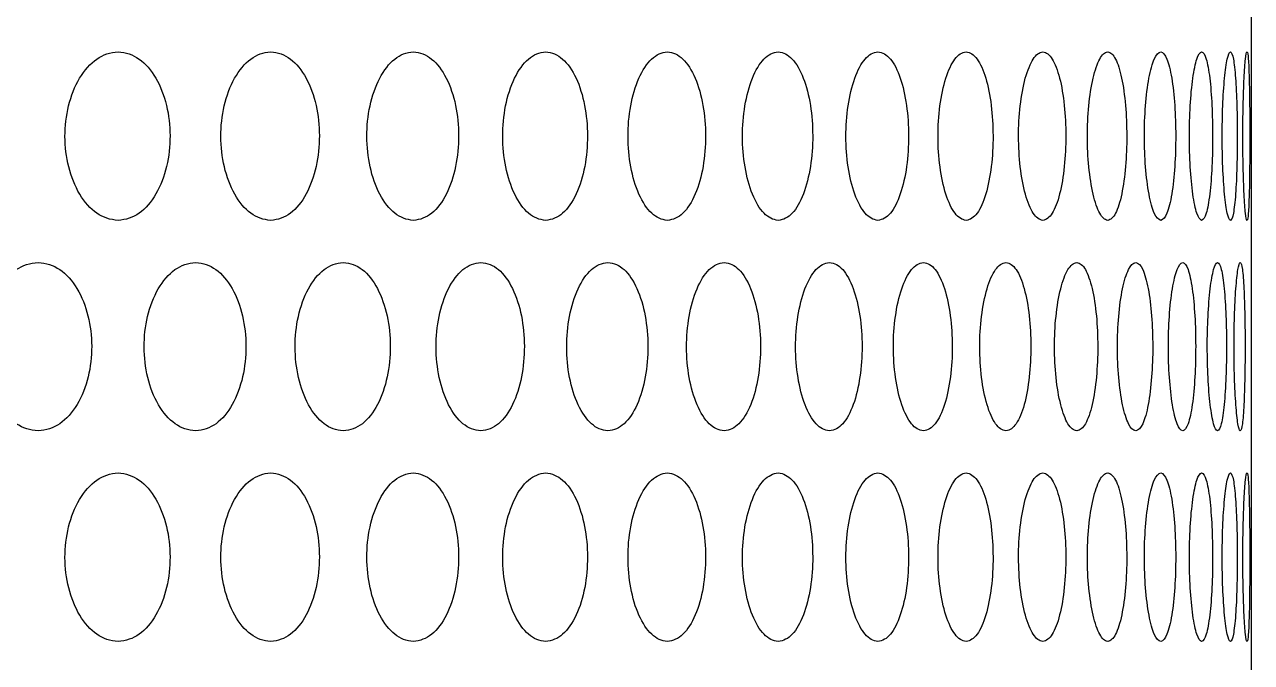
# Model space of a CAD drawing. Header units: millimetres. Extents: x 750 to 8479, y 2174 to 4333.
# Drawn here: x 1469.1 to 1527.4, y 2744.1 to 2774.4 of the extents above; entities that cross this region are included whole.
import ezdxf

# ---------------------------------------------------------------- set-up
doc = ezdxf.new("R2010")
doc.units = ezdxf.units.MM
doc.header["$LTSCALE"] = 153.67
doc.layers.get('0').update_dxf_attribs({"linetype": 'CONTINUOUS'})
doc.layers.add('02___PRT_ALL_AXES', color=7, linetype='CONTINUOUS')

msp = doc.modelspace()

# ---------------------------------------------------------------- linework, layer by layer
at = {"color": 0, "linetype": 'Continuous'}
for p, q in [((1527.40228, 3065.06162), (1527.40228, 2622.77021)), ((1527.41179, 2622.77021), (1527.41179, 3065.06162))]:
    msp.add_line(p, q, dxfattribs=at)
at = {"layer": '02___PRT_ALL_AXES', "color": 0, "linetype": 'Continuous'}
for points in [[(1473.58965, 2765.06591), (1473.22104, 2765.08775), (1472.55868, 2765.29974), (1471.71963, 2766.24269), (1471.18847, 2767.58256), (1471.01312, 2769.04925), (1471.1814, 2770.52312), (1471.71151, 2771.87762), (1472.55495, 2772.83075), (1473.21956, 2773.04428), (1473.58965, 2773.06591)], [(1473.58965, 2773.06591), (1473.95827, 2773.04407), (1474.61427, 2772.83209), (1475.43281, 2771.88914), (1475.9449, 2770.54927), (1476.11302, 2769.08257), (1475.95168, 2767.60871), (1475.4407, 2766.25421), (1474.61796, 2765.30107), (1473.95975, 2765.08754), (1473.58965, 2765.06591)], [(1480.83744, 2765.06591), (1480.49176, 2765.08775), (1479.87031, 2765.29974), (1479.08247, 2766.24269), (1478.58342, 2767.58256), (1478.41863, 2769.04925), (1478.57678, 2770.52312), (1479.07484, 2771.87762), (1479.86681, 2772.83075), (1480.49037, 2773.04428), (1480.83744, 2773.06591)], [(1480.83744, 2773.06591), (1481.18311, 2773.04407), (1481.79796, 2772.83209), (1482.56455, 2771.88914), (1483.04381, 2770.54927), (1483.20111, 2769.08257), (1483.05016, 2767.60871), (1482.57193, 2766.25421), (1481.80142, 2765.30107), (1481.1845, 2765.08754), (1480.83744, 2765.06591)], [(1487.61146, 2765.06591), (1487.28954, 2765.08775), (1486.71044, 2765.29974), (1485.97564, 2766.24269), (1485.50987, 2767.58256), (1485.35601, 2769.04925), (1485.50367, 2770.52312), (1485.96852, 2771.87762), (1486.70718, 2772.83075), (1487.28824, 2773.04428), (1487.61146, 2773.06591)], [(1487.61146, 2773.06591), (1487.93339, 2773.04407), (1488.50567, 2772.83209), (1489.2185, 2771.88914), (1489.66383, 2770.54927), (1489.80994, 2769.08257), (1489.66973, 2767.60871), (1489.22536, 2766.25421), (1488.50889, 2765.30107), (1487.93468, 2765.08754), (1487.61146, 2765.06591)], [(1493.89596, 2765.06591), (1493.59853, 2765.08775), (1493.06314, 2765.29974), (1492.38309, 2766.24269), (1491.95168, 2767.58256), (1491.80912, 2769.04925), (1491.94593, 2770.52312), (1492.3765, 2771.87762), (1493.06012, 2772.83075), (1493.59733, 2773.04428), (1493.89596, 2773.06591)], [(1493.89596, 2773.06591), (1494.19339, 2773.04407), (1494.72176, 2772.83209), (1495.37918, 2771.88914), (1495.78954, 2770.54927), (1495.92412, 2769.08257), (1495.79498, 2767.60871), (1495.38551, 2766.25421), (1494.72473, 2765.30107), (1494.19458, 2765.08754), (1493.89596, 2765.06591)], [(1499.67629, 2765.06591), (1499.40405, 2765.08775), (1498.91361, 2765.29974), (1498.28989, 2766.24269), (1497.89385, 2767.58256), (1497.76292, 2769.04925), (1497.88857, 2770.52312), (1498.28385, 2771.87762), (1498.91085, 2772.83075), (1499.40295, 2773.04428), (1499.67629, 2773.06591)], [(1499.67629, 2773.06591), (1499.94852, 2773.04407), (1500.43176, 2772.83209), (1501.03224, 2771.88914), (1501.40667, 2770.54927), (1501.52941, 2769.08257), (1501.41163, 2767.60871), (1501.03802, 2766.25421), (1500.43447, 2765.30107), (1499.94962, 2765.08754), (1499.67629, 2765.06591)], [(1504.93899, 2765.06591), (1504.69257, 2765.08775), (1504.24823, 2765.29974), (1503.6823, 2766.24269), (1503.32254, 2767.58256), (1503.20354, 2769.04925), (1503.31775, 2770.52312), (1503.67681, 2771.87762), (1504.24573, 2772.83075), (1504.69158, 2773.04428), (1504.93899, 2773.06591)], [(1504.93899, 2773.06591), (1505.1854, 2773.04407), (1505.62237, 2772.83209), (1506.16452, 2771.88914), (1506.50215, 2770.54927), (1506.61276, 2769.08257), (1506.50662, 2767.60871), (1506.16973, 2766.25421), (1505.62483, 2765.30107), (1505.18639, 2765.08754), (1504.93899, 2765.06591)], [(1509.6718, 2765.06591), (1509.45179, 2765.08775), (1509.05457, 2765.29974), (1508.54775, 2766.24269), (1508.22511, 2767.58256), (1508.11833, 2769.04925), (1508.22081, 2770.52312), (1508.54283, 2771.87762), (1509.05233, 2772.83075), (1509.4509, 2773.04428), (1509.6718, 2773.06591)], [(1509.6718, 2773.06591), (1509.89182, 2773.04407), (1510.2815, 2772.83209), (1510.76405, 2771.88914), (1511.0641, 2770.54927), (1511.16233, 2769.08257), (1511.06807, 2767.60871), (1510.76869, 2766.25421), (1510.28369, 2765.30107), (1509.89271, 2765.08754), (1509.6718, 2765.06591)], [(1513.86371, 2765.06591), (1513.67061, 2765.08775), (1513.32145, 2765.29974), (1512.87491, 2766.24269), (1512.59015, 2767.58256), (1512.49582, 2769.04925), (1512.58635, 2770.52312), (1512.87057, 2771.87762), (1513.31948, 2772.83075), (1513.66983, 2773.04428), (1513.86371, 2773.06591)], [(1513.86371, 2773.06591), (1514.05682, 2773.04407), (1514.39831, 2772.83209), (1514.82014, 2771.88914), (1515.0819, 2770.54927), (1515.16751, 2769.08257), (1515.08536, 2767.60871), (1514.82419, 2766.25421), (1514.40023, 2765.30107), (1514.0576, 2765.08754), (1513.86371, 2765.06591)], [(1517.50495, 2765.06591), (1517.33921, 2765.08775), (1517.03891, 2765.29974), (1516.6537, 2766.24269), (1516.40748, 2767.58256), (1516.32584, 2769.04925), (1516.4042, 2770.52312), (1516.64996, 2771.87762), (1517.03722, 2772.83075), (1517.33854, 2773.04428), (1517.50495, 2773.06591)], [(1517.50495, 2773.06591), (1517.6707, 2773.04407), (1517.96321, 2772.83209), (1518.32333, 2771.88914), (1518.5462, 2770.54927), (1518.61899, 2769.08257), (1518.54914, 2767.60871), (1518.32678, 2766.25421), (1517.96485, 2765.30107), (1517.67137, 2765.08754), (1517.50495, 2765.06591)], [(1520.58704, 2765.06591), (1520.44904, 2765.08775), (1520.19832, 2765.29974), (1519.87533, 2766.24269), (1519.66822, 2767.58256), (1519.59944, 2769.04925), (1519.66545, 2770.52312), (1519.87219, 2771.87762), (1520.1969, 2772.83075), (1520.44849, 2773.04428), (1520.58704, 2773.06591)], [(1520.58704, 2773.06591), (1520.72504, 2773.04407), (1520.96789, 2772.83209), (1521.26546, 2771.88914), (1521.44892, 2770.54927), (1521.50873, 2769.08257), (1521.45134, 2767.60871), (1521.26831, 2766.25421), (1520.96925, 2765.30107), (1520.7256, 2765.08754), (1520.58704, 2765.06591)], [(1523.10281, 2765.06591), (1522.99287, 2765.08775), (1522.7923, 2765.29974), (1522.53228, 2766.24269), (1522.36477, 2767.58256), (1522.30903, 2769.04925), (1522.36253, 2770.52312), (1522.52975, 2771.87762), (1522.79117, 2772.83075), (1522.99243, 2773.04428), (1523.10281, 2773.06591)], [(1523.10281, 2773.06591), (1523.21274, 2773.04407), (1523.40535, 2772.83209), (1523.63968, 2771.88914), (1523.7833, 2770.54927), (1523.82999, 2769.08257), (1523.78519, 2767.60871), (1523.64192, 2766.25421), (1523.40643, 2765.30107), (1523.21318, 2765.08754), (1523.10281, 2765.06591)], [(1525.04638, 2765.06591), (1524.96477, 2765.08775), (1524.81482, 2765.29974), (1524.61838, 2766.24269), (1524.49086, 2767.58256), (1524.44827, 2769.04925), (1524.48915, 2770.52312), (1524.61646, 2771.87762), (1524.81397, 2772.83075), (1524.96445, 2773.04428), (1525.04638, 2773.06591)], [(1525.04638, 2773.06591), (1525.128, 2773.04407), (1525.26992, 2772.83209), (1525.44047, 2771.88914), (1525.54392, 2770.54927), (1525.57738, 2769.08257), (1525.54528, 2767.60871), (1525.4421, 2766.25421), (1525.27072, 2765.30107), (1525.12832, 2765.08754), (1525.04638, 2765.06591)], [(1526.41325, 2765.06591), (1526.36015, 2765.08775), (1526.26116, 2765.29974), (1526.12876, 2766.24269), (1526.04152, 2767.58256), (1526.01219, 2769.04925), (1526.04035, 2770.52312), (1526.12746, 2771.87762), (1526.2606, 2772.83075), (1526.35994, 2773.04428), (1526.41325, 2773.06591)], [(1526.41325, 2773.06591), (1526.46635, 2773.04407), (1526.55726, 2772.83209), (1526.66363, 2771.88914), (1526.72666, 2770.54927), (1526.74681, 2769.08257), (1526.72748, 2767.60871), (1526.66464, 2766.25421), (1526.55777, 2765.30107), (1526.46656, 2765.08754), (1526.41325, 2765.06591)], [(1527.20022, 2765.06591), (1527.17576, 2765.08775), (1527.12797, 2765.29974), (1527.05992, 2766.24269), (1527.01316, 2767.58256), (1526.99716, 2769.04925), (1527.01252, 2770.52312), (1527.05924, 2771.87762), (1527.12769, 2772.83075), (1527.17566, 2773.04428), (1527.20022, 2773.06591)], [(1527.20022, 2773.06591), (1527.22468, 2773.04407), (1527.26437, 2772.83209), (1527.30631, 2771.88914), (1527.32878, 2770.54927), (1527.33558, 2769.08257), (1527.32906, 2767.60871), (1527.3067, 2766.25421), (1527.26459, 2765.30107), (1527.22478, 2765.08754), (1527.20022, 2765.06591)], [(1469.79334, 2755.06591), (1469.41357, 2755.08775), (1468.73133, 2755.29974), (1467.8674, 2756.24269), (1467.32065, 2757.58256), (1467.14017, 2759.04925), (1467.31337, 2760.52312), (1467.85904, 2761.87762), (1468.72748, 2762.83075), (1469.41204, 2763.04428), (1469.79334, 2763.06591)], [(1469.79334, 2763.06591), (1470.17311, 2763.04407), (1470.84911, 2762.83209), (1471.69293, 2761.88914), (1472.22098, 2760.54927), (1472.39436, 2759.08257), (1472.22798, 2757.60871), (1471.70106, 2756.25421), (1470.85292, 2755.30107), (1470.17463, 2755.08754), (1469.79334, 2755.06591)], [(1477.27173, 2755.06591), (1476.91449, 2755.08775), (1476.27239, 2755.29974), (1475.45871, 2756.24269), (1474.94346, 2757.58256), (1474.77333, 2759.04925), (1474.9366, 2760.52312), (1475.45084, 2761.87762), (1476.26877, 2762.83075), (1476.91305, 2763.04428), (1477.27173, 2763.06591)], [(1477.27173, 2763.06591), (1477.62898, 2763.04407), (1478.2646, 2762.83209), (1479.05739, 2761.88914), (1479.55321, 2760.54927), (1479.71596, 2759.08257), (1479.55978, 2757.60871), (1479.06502, 2756.25421), (1478.26817, 2755.30107), (1477.63042, 2755.08754), (1477.27173, 2755.06591)], [(1484.28468, 2755.06591), (1483.95079, 2755.08775), (1483.35034, 2755.29974), (1482.58879, 2756.24269), (1482.10624, 2757.58256), (1481.94687, 2759.04925), (1482.09982, 2760.52312), (1482.58142, 2761.87762), (1483.34695, 2762.83075), (1483.94944, 2763.04428), (1484.28468, 2763.06591)], [(1484.28468, 2763.06591), (1484.61858, 2763.04407), (1485.21232, 2762.83209), (1485.95224, 2761.88914), (1486.41467, 2760.54927), (1486.56642, 2759.08257), (1486.4208, 2757.60871), (1485.95936, 2756.25421), (1485.21566, 2755.30107), (1484.61992, 2755.08754), (1484.28468, 2755.06591)], [(1490.81584, 2755.06591), (1490.50608, 2755.08775), (1489.94867, 2755.29974), (1489.24104, 2756.24269), (1488.79232, 2757.58256), (1488.64406, 2759.04925), (1488.78634, 2760.52312), (1489.23419, 2761.87762), (1489.94553, 2762.83075), (1490.50483, 2763.04428), (1490.81584, 2763.06591)], [(1490.81584, 2763.06591), (1491.12561, 2763.04407), (1491.6761, 2762.83209), (1492.36143, 2761.88914), (1492.78939, 2760.54927), (1492.92978, 2759.08257), (1492.79506, 2757.60871), (1492.36802, 2756.25421), (1491.67919, 2755.30107), (1491.12686, 2755.08754), (1490.81584, 2755.06591)], [(1496.85001, 2755.06591), (1496.5651, 2755.08775), (1496.05203, 2755.29974), (1495.39996, 2756.24269), (1494.98611, 2757.58256), (1494.84932, 2759.04925), (1494.9806, 2760.52312), (1495.39364, 2761.87762), (1496.04914, 2762.83075), (1496.56395, 2763.04428), (1496.85001, 2763.06591)], [(1496.85001, 2763.06591), (1497.13493, 2763.04407), (1497.64088, 2762.83209), (1498.27002, 2761.88914), (1498.66253, 2760.54927), (1498.79122, 2759.08257), (1498.66772, 2757.60871), (1498.27607, 2756.25421), (1497.64372, 2755.30107), (1497.13607, 2755.08754), (1496.85001, 2755.06591)], [(1502.37314, 2755.06591), (1502.11373, 2755.08775), (1501.64621, 2755.29974), (1501.05121, 2756.24269), (1500.6732, 2757.58256), (1500.5482, 2759.04925), (1500.66816, 2760.52312), (1501.04544, 2761.87762), (1501.64357, 2762.83075), (1502.11269, 2763.04428), (1502.37314, 2763.06591)], [(1502.37314, 2763.06591), (1502.63254, 2763.04407), (1503.09277, 2762.83209), (1503.66425, 2761.88914), (1504.02039, 2760.54927), (1504.1371, 2759.08257), (1504.0251, 2757.60871), (1503.66975, 2756.25421), (1503.09536, 2755.30107), (1502.63358, 2755.08754), (1502.37314, 2755.06591)], [(1507.37235, 2755.06591), (1507.13907, 2755.08775), (1506.71817, 2755.29974), (1506.18163, 2756.24269), (1505.84033, 2757.58256), (1505.72741, 2759.04925), (1505.83579, 2760.52312), (1506.17643, 2761.87762), (1506.71579, 2762.83075), (1507.13813, 2763.04428), (1507.37235, 2763.06591)], [(1507.37235, 2763.06591), (1507.60563, 2763.04407), (1508.01908, 2762.83209), (1508.53158, 2761.88914), (1508.85051, 2760.54927), (1508.95496, 2759.08257), (1508.85473, 2757.60871), (1508.5365, 2756.25421), (1508.0214, 2755.30107), (1507.60657, 2755.08754), (1507.37235, 2755.06591)], [(1511.83601, 2755.06591), (1511.62939, 2755.08775), (1511.2561, 2755.29974), (1510.77927, 2756.24269), (1510.47549, 2757.58256), (1510.3749, 2759.04925), (1510.47144, 2760.52312), (1510.77465, 2761.87762), (1511.25399, 2762.83075), (1511.62856, 2763.04428), (1511.83601, 2763.06591)], [(1511.83601, 2763.06591), (1512.04263, 2763.04407), (1512.40833, 2762.83209), (1512.86065, 2761.88914), (1513.14163, 2760.54927), (1513.23358, 2759.08257), (1513.14535, 2757.60871), (1512.86499, 2756.25421), (1512.41038, 2755.30107), (1512.04346, 2755.08754), (1511.83601, 2755.06591)], [(1515.75373, 2755.06591), (1515.57425, 2755.08775), (1515.24943, 2755.29974), (1514.83343, 2756.24269), (1514.56786, 2757.58256), (1514.47985, 2759.04925), (1514.56432, 2760.52312), (1514.82939, 2761.87762), (1515.2476, 2762.83075), (1515.57353, 2763.04428), (1515.75373, 2763.06591)], [(1515.75373, 2763.06591), (1515.93321, 2763.04407), (1516.2503, 2762.83209), (1516.64138, 2761.88914), (1516.88377, 2760.54927), (1516.963, 2759.08257), (1516.88698, 2757.60871), (1516.64514, 2756.25421), (1516.25208, 2755.30107), (1515.93393, 2755.08754), (1515.75373, 2755.06591)], [(1519.11637, 2755.06591), (1518.96445, 2755.08775), (1518.68887, 2755.29974), (1518.33466, 2756.24269), (1518.10793, 2757.58256), (1518.0327, 2759.04925), (1518.1049, 2760.52312), (1518.33122, 2761.87762), (1518.68731, 2762.83075), (1518.96384, 2763.04428), (1519.11637, 2763.06591)], [(1519.11637, 2763.06591), (1519.26829, 2763.04407), (1519.53604, 2762.83209), (1519.86498, 2761.88914), (1520.06821, 2760.54927), (1520.13453, 2759.08257), (1520.07089, 2757.60871), (1519.86814, 2756.25421), (1519.53755, 2755.30107), (1519.2689, 2755.08754), (1519.11637, 2755.06591)], [(1521.91611, 2755.06591), (1521.79211, 2755.08775), (1521.5664, 2755.29974), (1521.27481, 2756.24269), (1521.08744, 2757.58256), (1521.02516, 2759.04925), (1521.08494, 2760.52312), (1521.27197, 2761.87762), (1521.56512, 2762.83075), (1521.79161, 2763.04428), (1521.91611, 2763.06591)], [(1521.91611, 2763.06591), (1522.04012, 2763.04407), (1522.2579, 2762.83209), (1522.52394, 2761.88914), (1522.68752, 2760.54927), (1522.74079, 2759.08257), (1522.68968, 2757.60871), (1522.52648, 2756.25421), (1522.25913, 2755.30107), (1522.04062, 2755.08754), (1521.91611, 2755.06591)], [(1524.14643, 2755.06591), (1524.05063, 2755.08775), (1523.87532, 2755.29974), (1523.64702, 2756.24269), (1523.49946, 2757.58256), (1523.45028, 2759.04925), (1523.49749, 2760.52312), (1523.6448, 2761.87762), (1523.87433, 2762.83075), (1524.05025, 2763.04428), (1524.14643, 2763.06591)], [(1524.14643, 2763.06591), (1524.24223, 2763.04407), (1524.40955, 2762.83209), (1524.61205, 2761.88914), (1524.73562, 2760.54927), (1524.77571, 2759.08257), (1524.73725, 2757.60871), (1524.61398, 2756.25421), (1524.41049, 2755.30107), (1524.24262, 2755.08754), (1524.14643, 2755.06591)], [(1525.80214, 2755.06591), (1525.73476, 2755.08775), (1525.61025, 2755.29974), (1525.44579, 2756.24269), (1525.33837, 2757.58256), (1525.30241, 2759.04925), (1525.33693, 2760.52312), (1525.44418, 2761.87762), (1525.60955, 2762.83075), (1525.73449, 2763.04428), (1525.80214, 2763.06591)], [(1525.80214, 2763.06591), (1525.86951, 2763.04407), (1525.98597, 2762.83209), (1526.12447, 2761.88914), (1526.20773, 2760.54927), (1526.23454, 2759.08257), (1526.20882, 2757.60871), (1526.12578, 2756.25421), (1525.98662, 2755.30107), (1525.86978, 2755.08754), (1525.80214, 2755.06591)], [(1526.87937, 2755.06591), (1526.84058, 2755.08775), (1526.76717, 2755.29974), (1526.66691, 2756.24269), (1526.59989, 2757.58256), (1526.57722, 2759.04925), (1526.59898, 2760.52312), (1526.66592, 2761.87762), (1526.76675, 2762.83075), (1526.84042, 2763.04428), (1526.87937, 2763.06591)], [(1526.87937, 2763.06591), (1526.91816, 2763.04407), (1526.98348, 2762.83209), (1527.05766, 2761.88914), (1527.10042, 2760.54927), (1527.1139, 2759.08257), (1527.10097, 2757.60871), (1527.05835, 2756.25421), (1526.98385, 2755.30107), (1526.91831, 2755.08754), (1526.87937, 2755.06591)], [(1473.58965, 2745.06591), (1473.22104, 2745.08775), (1472.55868, 2745.29974), (1471.71963, 2746.24269), (1471.18847, 2747.58256), (1471.01312, 2749.04925), (1471.1814, 2750.52312), (1471.71151, 2751.87762), (1472.55495, 2752.83075), (1473.21956, 2753.04428), (1473.58965, 2753.06591)], [(1473.58965, 2753.06591), (1473.95827, 2753.04407), (1474.61427, 2752.83209), (1475.43281, 2751.88914), (1475.9449, 2750.54927), (1476.11302, 2749.08257), (1475.95168, 2747.60871), (1475.4407, 2746.25421), (1474.61796, 2745.30107), (1473.95975, 2745.08754), (1473.58965, 2745.06591)], [(1480.83744, 2745.06591), (1480.49176, 2745.08775), (1479.87031, 2745.29974), (1479.08247, 2746.24269), (1478.58342, 2747.58256), (1478.41863, 2749.04925), (1478.57678, 2750.52312), (1479.07484, 2751.87762), (1479.86681, 2752.83075), (1480.49037, 2753.04428), (1480.83744, 2753.06591)], [(1480.83744, 2753.06591), (1481.18311, 2753.04407), (1481.79796, 2752.83209), (1482.56455, 2751.88914), (1483.04381, 2750.54927), (1483.20111, 2749.08257), (1483.05016, 2747.60871), (1482.57193, 2746.25421), (1481.80142, 2745.30107), (1481.1845, 2745.08754), (1480.83744, 2745.06591)], [(1487.61146, 2745.06591), (1487.28954, 2745.08775), (1486.71044, 2745.29974), (1485.97564, 2746.24269), (1485.50987, 2747.58256), (1485.35601, 2749.04925), (1485.50367, 2750.52312), (1485.96852, 2751.87762), (1486.70718, 2752.83075), (1487.28824, 2753.04428), (1487.61146, 2753.06591)], [(1487.61146, 2753.06591), (1487.93339, 2753.04407), (1488.50567, 2752.83209), (1489.2185, 2751.88914), (1489.66383, 2750.54927), (1489.80994, 2749.08257), (1489.66973, 2747.60871), (1489.22536, 2746.25421), (1488.50889, 2745.30107), (1487.93468, 2745.08754), (1487.61146, 2745.06591)], [(1493.89596, 2745.06591), (1493.59853, 2745.08775), (1493.06314, 2745.29974), (1492.38309, 2746.24269), (1491.95168, 2747.58256), (1491.80912, 2749.04925), (1491.94593, 2750.52312), (1492.3765, 2751.87762), (1493.06012, 2752.83075), (1493.59733, 2753.04428), (1493.89596, 2753.06591)], [(1493.89596, 2753.06591), (1494.19339, 2753.04407), (1494.72176, 2752.83209), (1495.37918, 2751.88914), (1495.78954, 2750.54927), (1495.92412, 2749.08257), (1495.79498, 2747.60871), (1495.38551, 2746.25421), (1494.72473, 2745.30107), (1494.19458, 2745.08754), (1493.89596, 2745.06591)], [(1499.67629, 2745.06591), (1499.40405, 2745.08775), (1498.91361, 2745.29974), (1498.28989, 2746.24269), (1497.89385, 2747.58256), (1497.76292, 2749.04925), (1497.88857, 2750.52312), (1498.28385, 2751.87762), (1498.91085, 2752.83075), (1499.40295, 2753.04428), (1499.67629, 2753.06591)], [(1499.67629, 2753.06591), (1499.94852, 2753.04407), (1500.43176, 2752.83209), (1501.03224, 2751.88914), (1501.40667, 2750.54927), (1501.52941, 2749.08257), (1501.41163, 2747.60871), (1501.03802, 2746.25421), (1500.43447, 2745.30107), (1499.94962, 2745.08754), (1499.67629, 2745.06591)], [(1504.93899, 2745.06591), (1504.69257, 2745.08775), (1504.24823, 2745.29974), (1503.6823, 2746.24269), (1503.32254, 2747.58256), (1503.20354, 2749.04925), (1503.31775, 2750.52312), (1503.67681, 2751.87762), (1504.24573, 2752.83075), (1504.69158, 2753.04428), (1504.93899, 2753.06591)], [(1504.93899, 2753.06591), (1505.1854, 2753.04407), (1505.62237, 2752.83209), (1506.16452, 2751.88914), (1506.50215, 2750.54927), (1506.61276, 2749.08257), (1506.50662, 2747.60871), (1506.16973, 2746.25421), (1505.62483, 2745.30107), (1505.18639, 2745.08754), (1504.93899, 2745.06591)], [(1509.6718, 2745.06591), (1509.45179, 2745.08775), (1509.05457, 2745.29974), (1508.54775, 2746.24269), (1508.22511, 2747.58256), (1508.11833, 2749.04925), (1508.22081, 2750.52312), (1508.54283, 2751.87762), (1509.05233, 2752.83075), (1509.4509, 2753.04428), (1509.6718, 2753.06591)], [(1509.6718, 2753.06591), (1509.89182, 2753.04407), (1510.2815, 2752.83209), (1510.76405, 2751.88914), (1511.0641, 2750.54927), (1511.16233, 2749.08257), (1511.06807, 2747.60871), (1510.76869, 2746.25421), (1510.28369, 2745.30107), (1509.89271, 2745.08754), (1509.6718, 2745.06591)], [(1513.86371, 2745.06591), (1513.67061, 2745.08775), (1513.32145, 2745.29974), (1512.87491, 2746.24269), (1512.59015, 2747.58256), (1512.49582, 2749.04925), (1512.58635, 2750.52312), (1512.87057, 2751.87762), (1513.31948, 2752.83075), (1513.66983, 2753.04428), (1513.86371, 2753.06591)], [(1513.86371, 2753.06591), (1514.05682, 2753.04407), (1514.39831, 2752.83209), (1514.82014, 2751.88914), (1515.0819, 2750.54927), (1515.16751, 2749.08257), (1515.08536, 2747.60871), (1514.82419, 2746.25421), (1514.40023, 2745.30107), (1514.0576, 2745.08754), (1513.86371, 2745.06591)], [(1517.50495, 2745.06591), (1517.33921, 2745.08775), (1517.03891, 2745.29974), (1516.6537, 2746.24269), (1516.40748, 2747.58256), (1516.32584, 2749.04925), (1516.4042, 2750.52312), (1516.64996, 2751.87762), (1517.03722, 2752.83075), (1517.33854, 2753.04428), (1517.50495, 2753.06591)], [(1517.50495, 2753.06591), (1517.6707, 2753.04407), (1517.96321, 2752.83209), (1518.32333, 2751.88914), (1518.5462, 2750.54927), (1518.61899, 2749.08257), (1518.54914, 2747.60871), (1518.32678, 2746.25421), (1517.96485, 2745.30107), (1517.67137, 2745.08754), (1517.50495, 2745.06591)], [(1520.58704, 2745.06591), (1520.44904, 2745.08775), (1520.19832, 2745.29974), (1519.87533, 2746.24269), (1519.66822, 2747.58256), (1519.59944, 2749.04925), (1519.66545, 2750.52312), (1519.87219, 2751.87762), (1520.1969, 2752.83075), (1520.44849, 2753.04428), (1520.58704, 2753.06591)], [(1520.58704, 2753.06591), (1520.72504, 2753.04407), (1520.96789, 2752.83209), (1521.26546, 2751.88914), (1521.44892, 2750.54927), (1521.50873, 2749.08257), (1521.45134, 2747.60871), (1521.26831, 2746.25421), (1520.96925, 2745.30107), (1520.7256, 2745.08754), (1520.58704, 2745.06591)], [(1523.10281, 2745.06591), (1522.99287, 2745.08775), (1522.7923, 2745.29974), (1522.53228, 2746.24269), (1522.36477, 2747.58256), (1522.30903, 2749.04925), (1522.36253, 2750.52312), (1522.52975, 2751.87762), (1522.79117, 2752.83075), (1522.99243, 2753.04428), (1523.10281, 2753.06591)], [(1523.10281, 2753.06591), (1523.21274, 2753.04407), (1523.40535, 2752.83209), (1523.63968, 2751.88914), (1523.7833, 2750.54927), (1523.82999, 2749.08257), (1523.78519, 2747.60871), (1523.64192, 2746.25421), (1523.40643, 2745.30107), (1523.21318, 2745.08754), (1523.10281, 2745.06591)], [(1525.04638, 2745.06591), (1524.96477, 2745.08775), (1524.81482, 2745.29974), (1524.61838, 2746.24269), (1524.49086, 2747.58256), (1524.44827, 2749.04925), (1524.48915, 2750.52312), (1524.61646, 2751.87762), (1524.81397, 2752.83075), (1524.96445, 2753.04428), (1525.04638, 2753.06591)], [(1525.04638, 2753.06591), (1525.128, 2753.04407), (1525.26992, 2752.83209), (1525.44047, 2751.88914), (1525.54392, 2750.54927), (1525.57738, 2749.08257), (1525.54528, 2747.60871), (1525.4421, 2746.25421), (1525.27072, 2745.30107), (1525.12832, 2745.08754), (1525.04638, 2745.06591)], [(1526.41325, 2745.06591), (1526.36015, 2745.08775), (1526.26116, 2745.29974), (1526.12876, 2746.24269), (1526.04152, 2747.58256), (1526.01219, 2749.04925), (1526.04035, 2750.52312), (1526.12746, 2751.87762), (1526.2606, 2752.83075), (1526.35994, 2753.04428), (1526.41325, 2753.06591)], [(1526.41325, 2753.06591), (1526.46635, 2753.04407), (1526.55726, 2752.83209), (1526.66363, 2751.88914), (1526.72666, 2750.54927), (1526.74681, 2749.08257), (1526.72748, 2747.60871), (1526.66464, 2746.25421), (1526.55777, 2745.30107), (1526.46656, 2745.08754), (1526.41325, 2745.06591)], [(1527.20022, 2745.06591), (1527.17576, 2745.08775), (1527.12797, 2745.29974), (1527.05992, 2746.24269), (1527.01316, 2747.58256), (1526.99716, 2749.04925), (1527.01252, 2750.52312), (1527.05924, 2751.87762), (1527.12769, 2752.83075), (1527.17566, 2753.04428), (1527.20022, 2753.06591)], [(1527.20022, 2753.06591), (1527.22468, 2753.04407), (1527.26437, 2752.83209), (1527.30631, 2751.88914), (1527.32878, 2750.54927), (1527.33558, 2749.08257), (1527.32906, 2747.60871), (1527.3067, 2746.25421), (1527.26459, 2745.30107), (1527.22478, 2745.08754), (1527.20022, 2745.06591)]]:
    msp.add_open_spline(points, degree=3, dxfattribs=at)

doc.saveas('drawing.dxf')
